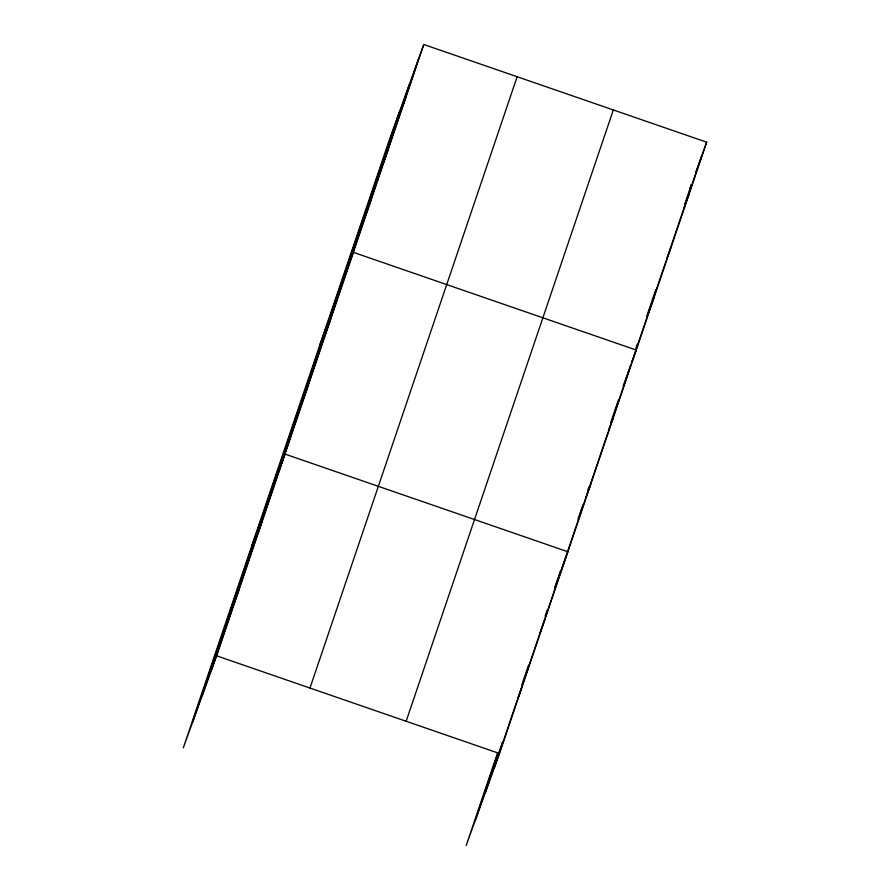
<?xml version="1.0" encoding="UTF-8"?>
<svg xmlns="http://www.w3.org/2000/svg" width="890" height="890" viewBox="0 0 890 890"><rect width="100%" height="100%" fill="white"/><g stroke="black" fill="none" stroke-linecap="round" stroke-linejoin="round"><path stroke-width="1.33" d="M192.652 722.09L399.821 110.772M202.241 695.58L409.411 84.261M211.553 669.859L418.723 58.54M423.807 44.5L390.499 136.493L183.329 747.811L216.637 655.819L423.807 44.5L706.671 142.189L499.501 753.507L466.193 845.5L497.744 752.395M309.976 688.059L517.146 76.74M406.151 721.267L613.321 109.948M475.505 819.779L498.3 752.528M485.106 793.268L502.628 741.537M521.918 684.644L528.493 665.242M545.147 616.102L547.328 609.639M554.782 587.656L560.478 570.846M578.01 519.115L582.828 504.886M587.656 490.668L588.969 486.786M610.874 422.127L618.327 400.144M635.927 348.224L637.24 344.33M646.485 317.051L655.73 289.773M684.788 204.033L691.397 184.542L689.984 188.257M494.417 767.547L517.201 700.297M517.646 699.006L539.551 634.348M585.564 498.556L539.996 633.057L545.069 619.017M607.926 432.607L586.009 497.265L590.649 484.527M665.92 261.449L631.589 362.775L636.228 350.037L353.363 252.348L320.066 344.341M701.587 156.217L666.365 260.147L671.449 246.107M401.112 110.505L406.196 96.465M383.501 162.458L388.585 148.43M365.89 214.423L370.974 200.384M325.495 333.628L330.579 319.599M302.711 400.878L307.795 386.839M251.703 546.082L285 454.089L567.865 551.767L554.87 587.678M257.132 535.368L262.216 521.329M234.348 602.608L239.421 588.579M695.535 172.938L706.671 142.189M683.976 208.182L689.06 194.142M648.754 312.112L653.839 298.072M623.234 385.937L631.144 364.066L608.36 431.316L613.444 417.276M517.668 699.017L522.285 686.257M216.637 655.819L499.501 753.507"/></g></svg>
